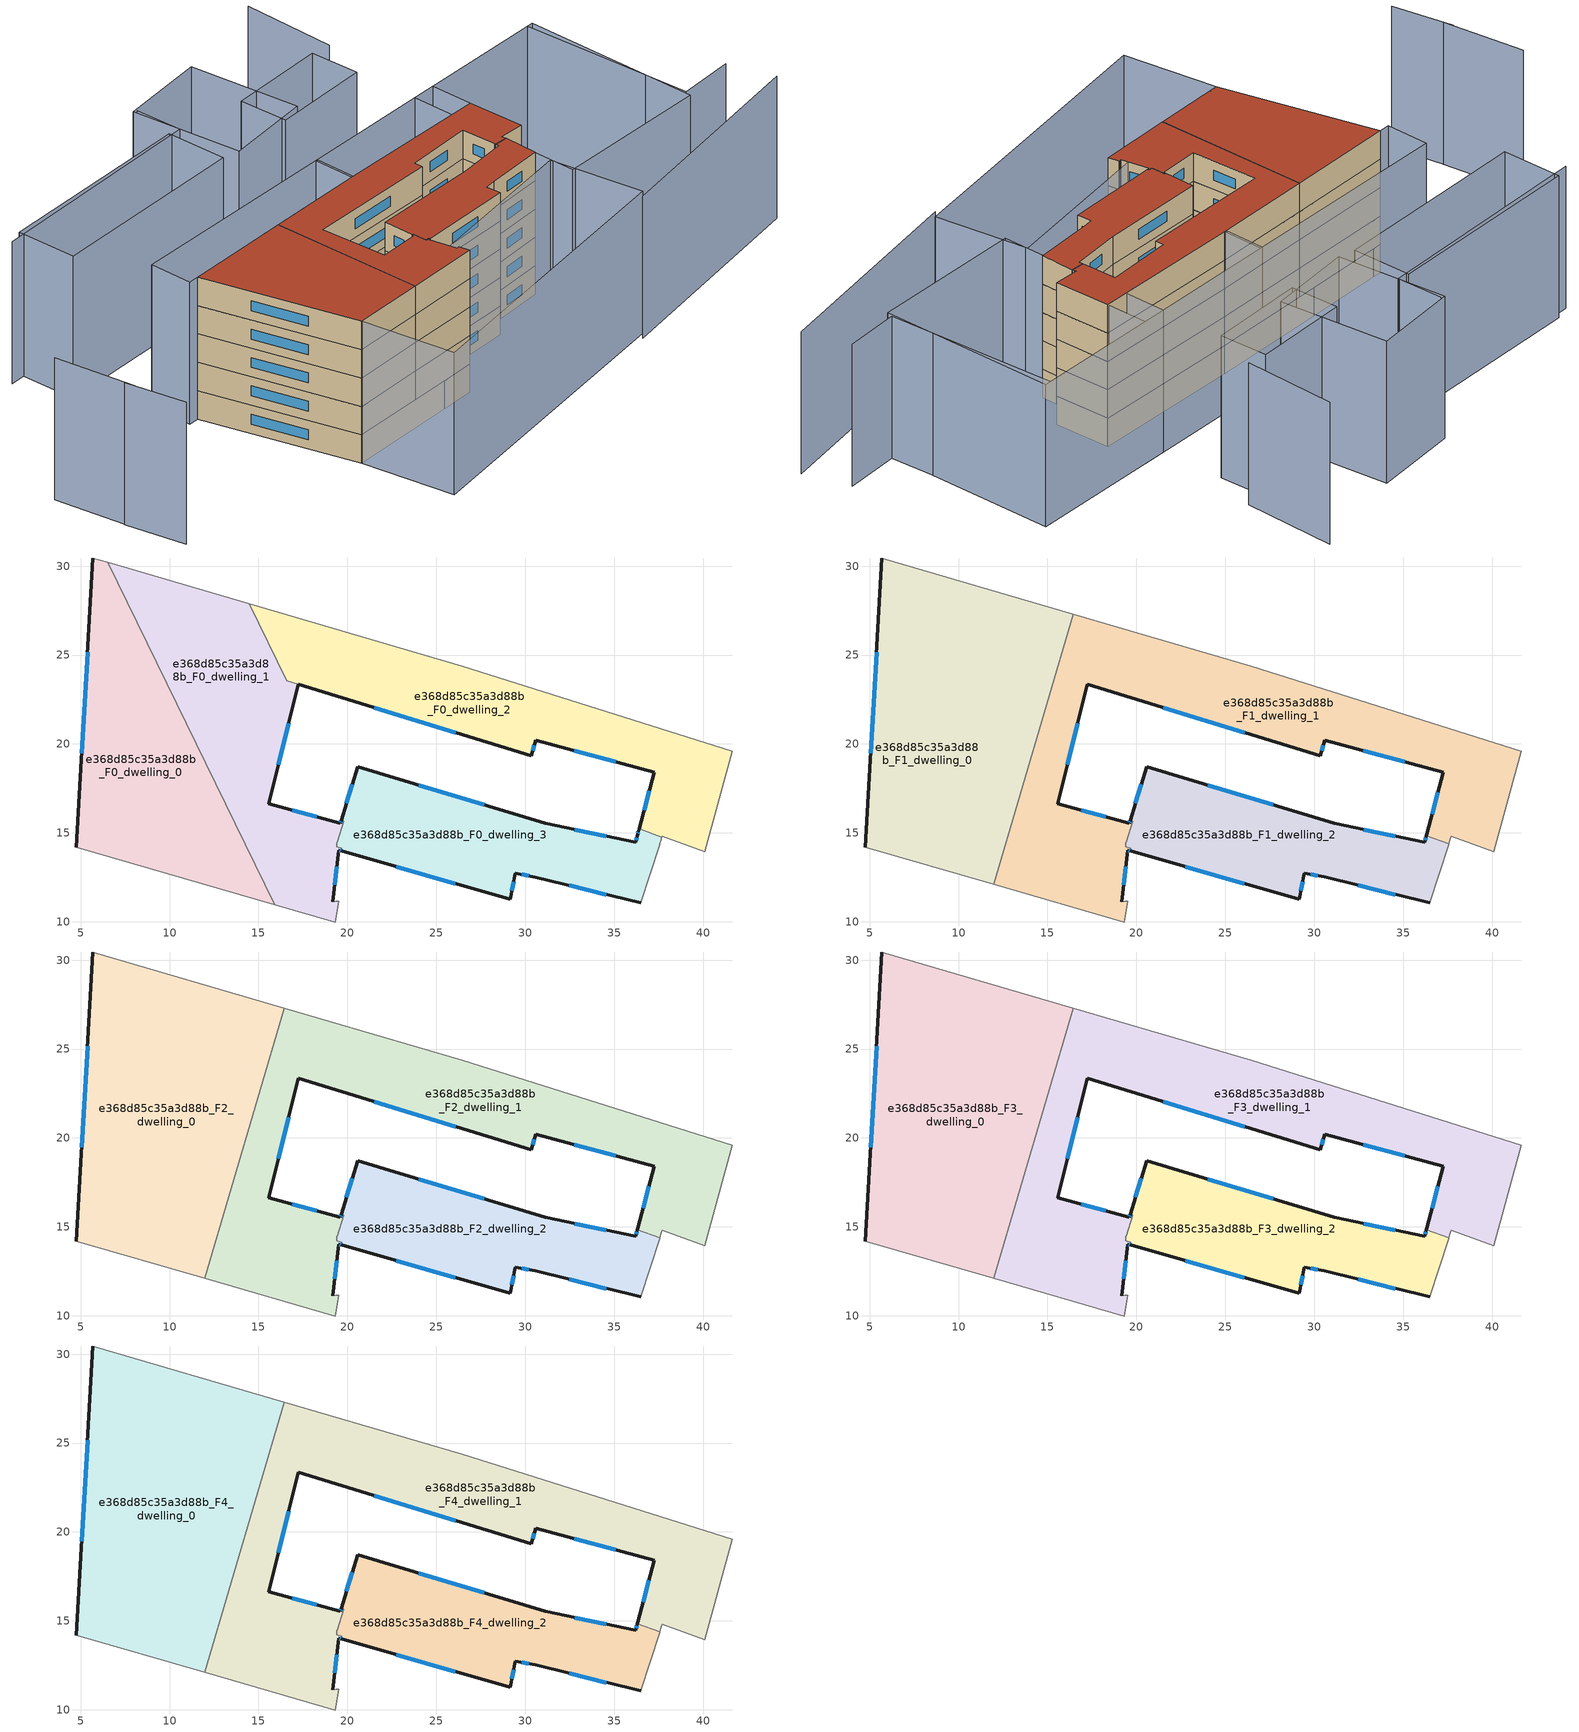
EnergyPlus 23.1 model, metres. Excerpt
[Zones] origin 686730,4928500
e368d85c35a3d88b_F0_dwelling_0
 floor ground (EU_floor_Construction): 6.52,30.21 15.92,10.97 4.76,14.2 5.69,30.46 z0
 wall outside (EU_wall_Construction): 5.69,30.46 4.76,14.2 z0:3
 wall adiabatic (EU_wall_Construction): 4.76,14.2 15.92,10.97 / 6.52,30.21 5.69,30.46 z0:3
 wall to e368d85c35a3d88b_F0_dwelling_1 (EU_wall_Construction): 15.92,10.97 6.52,30.21 z0:3
 window (EU_Window_Construction): 5.39,25.17 5.06,19.48 z0.98:2.02
e368d85c35a3d88b_F0_dwelling_1
 floor ground (EU_floor_Construction): 14.48,27.87 16.6,23.54 17.24,23.34 15.58,16.63 19.6,15.54 19.64,15.69 19.79,15.65 19.42,14.46 19.39,14.22 19.68,14.13 19.66,13.98 19.52,14.03 19.19,11.13 19.34,11.14 19.51,11.16 19.31,9.99 15.92,10.97 6.52,30.21 z0
 wall outside (EU_wall_Construction): 19.6,15.54 19.64,15.69 / 19.19,11.13 19.52,14.03 19.66,13.98 / 19.6,15.54 15.58,16.63 17.24,23.34 z0:3
 wall to e368d85c35a3d88b_F0_dwelling_3 (EU_wall_Construction): 19.66,13.98 19.68,14.13 19.39,14.22 19.42,14.46 19.79,15.65 19.64,15.69 z0:3
 wall adiabatic (EU_wall_Construction): 15.92,10.97 19.31,9.99 19.51,11.16 19.34,11.14 19.19,11.13 / 14.48,27.87 6.52,30.21 z0:3
 wall to e368d85c35a3d88b_F0_dwelling_2 (EU_wall_Construction): 16.6,23.55 14.48,27.87 / 17.24,23.34 16.6,23.54 z0:3
 window (EU_Window_Construction): 19.61,15.59 19.63,15.64 / 19.57,14.01 19.62,14 / 19.3,12.07 19.41,13.09 / 16.12,18.82 16.7,21.16 / 18.29,15.9 16.89,16.28 z0.98:2.02
e368d85c35a3d88b_F0_dwelling_2
 floor ground (EU_floor_Construction): 41.64,19.58 40.09,13.93 37.71,14.8 37.69,14.76 36.41,15.23 37.26,18.41 30.59,20.2 30.35,19.33 16.6,23.54 14.48,27.87 26.46,24.36 z0
 wall outside (EU_wall_Construction): 17.24,23.34 30.35,19.33 30.59,20.2 37.26,18.41 36.41,15.23 z0:3
 wall adiabatic (EU_wall_Construction): 37.69,14.76 37.71,14.8 40.09,13.93 41.64,19.58 26.46,24.36 14.48,27.87 z0:3
 wall to e368d85c35a3d88b_F0_dwelling_3 (EU_wall_Construction): 36.41,15.23 37.69,14.76 z0:3
 window (EU_Window_Construction): 32.76,19.62 35.09,18.99 / 30.43,19.61 30.51,19.91 / 21.5,22.04 26.09,20.63 / 36.98,17.38 36.69,16.26 z0.98:2.02
e368d85c35a3d88b_F0_dwelling_3
 floor ground (EU_floor_Construction): 36.41,15.23 37.69,14.76 37.66,14.66 37.65,14.61 37.57,14.38 37.56,14.34 36.5,11.05 30.56,12.51 29.45,12.74 29.15,11.25 19.66,13.98 19.68,14.13 19.39,14.22 19.42,14.46 19.79,15.65 19.64,15.69 20.59,18.72 31.12,15.53 36.21,14.46 36.31,14.84 36.32,14.91 36.37,15.08 36.38,15.13 z0
 wall outside (EU_wall_Construction): 19.66,13.98 29.15,11.25 29.45,12.74 30.56,12.51 36.5,11.05 / 36.41,15.23 36.38,15.13 36.37,15.08 36.32,14.91 36.31,14.84 36.21,14.46 31.12,15.53 20.59,18.72 19.64,15.69 z0:3
 wall adiabatic (EU_wall_Construction): 36.5,11.05 37.56,14.34 37.57,14.38 37.65,14.61 37.66,14.66 37.69,14.76 z0:3
 window (EU_Window_Construction): 22.75,13.1 26.06,12.14 / 20.28,17.74 19.95,16.68 / 27.69,16.57 24.01,17.68 / 34.55,14.81 32.77,15.18 / 36.27,14.72 36.24,14.59 / 36.36,15.02 36.34,14.96 / 32.49,12.04 34.57,11.53 / 29.81,12.66 30.2,12.59 / 29.25,11.74 29.35,12.25 z0.98:2.02
e368d85c35a3d88b_F1_dwelling_0
 floor to e368d85c35a3d88b_F0_dwelling_0 (EU_floor_Construction): 6.52,30.21 13.26,16.41 11.99,12.1 4.76,14.2 5.69,30.46 z3
 floor to e368d85c35a3d88b_F0_dwelling_1 (EU_floor_Construction): 14.48,27.87 15.82,25.14 13.26,16.41 6.52,30.21 z3
 floor to e368d85c35a3d88b_F0_dwelling_2 (EU_floor_Construction): 16.45,27.29 15.82,25.14 14.48,27.87 z3
 wall outside (EU_wall_Construction): 5.69,30.46 4.76,14.2 z3:6
 wall adiabatic (EU_wall_Construction): 4.76,14.2 11.99,12.1 / 16.45,27.29 5.69,30.46 z3:6
 wall to e368d85c35a3d88b_F1_dwelling_1 (EU_wall_Construction): 11.99,12.1 16.45,27.29 z3:6
 window (EU_Window_Construction): 5.39,25.17 5.06,19.48 z3.98:5.02
e368d85c35a3d88b_F1_dwelling_1
 floor outside (EU_floor_Construction): 30.35,19.33 16.6,23.54 15.82,25.14 16.6,23.55 z3
 floor to e368d85c35a3d88b_F0_dwelling_1 (EU_floor_Construction): 17.24,23.35 15.58,16.64 19.6,15.54 19.64,15.69 19.79,15.65 19.42,14.46 19.39,14.22 19.68,14.13 19.66,13.98 19.52,14.03 19.19,11.14 19.51,11.15 19.31,9.99 15.92,10.97 13.26,16.41 15.82,25.14 16.6,23.54 z3
 floor to e368d85c35a3d88b_F0_dwelling_2 (EU_floor_Construction): 41.64,19.58 40.09,13.93 37.71,14.8 37.69,14.76 36.41,15.23 37.26,18.41 30.59,20.2 30.35,19.33 16.6,23.55 15.82,25.14 16.45,27.29 26.46,24.36 z3
 floor to e368d85c35a3d88b_F0_dwelling_0 (EU_floor_Construction): 13.26,16.41 15.92,10.97 11.99,12.1 z3
 floor to e368d85c35a3d88b_F0_dwelling_3 (EU_floor_Construction): 37.69,14.76 37.66,14.66 37.57,14.38 36.31,14.84 36.32,14.89 36.41,15.23 z3
 wall outside (EU_wall_Construction): 19.64,15.69 19.6,15.55 15.58,16.64 17.24,23.35 30.35,19.33 30.59,20.2 37.26,18.42 36.32,14.91 36.31,14.84 / 19.19,11.14 19.52,14.03 19.66,13.98 z3:6
 wall adiabatic (EU_wall_Construction): 37.57,14.38 37.66,14.66 37.71,14.8 40.09,13.93 41.64,19.58 26.46,24.36 16.45,27.29 / 11.99,12.1 19.31,9.99 19.51,11.16 19.34,11.15 19.19,11.14 z3:6
 wall to e368d85c35a3d88b_F1_dwelling_2 (EU_wall_Construction): 36.31,14.84 37.57,14.38 / 19.66,13.98 19.68,14.13 19.39,14.22 19.42,14.46 19.79,15.65 19.64,15.69 z3:6
 window (EU_Window_Construction): 36.95,17.27 36.63,16.05 / 32.76,19.62 35.09,18.99 / 30.43,19.61 30.51,19.91 / 21.5,22.04 26.08,20.63 / 16.12,18.82 16.7,21.16 / 18.29,15.9 16.89,16.28 / 19.63,15.64 19.61,15.59 / 19.57,14.01 19.62,14 / 19.3,12.08 19.41,13.09 z3.98:5.02
e368d85c35a3d88b_F1_dwelling_2
 floor to e368d85c35a3d88b_F0_dwelling_3 (EU_floor_Construction): 36.31,14.84 37.57,14.38 37.56,14.34 36.5,11.06 30.56,12.52 29.45,12.74 29.15,11.26 19.66,13.98 19.68,14.13 19.39,14.22 19.42,14.46 19.79,15.65 19.64,15.69 20.59,18.72 31.12,15.53 36.21,14.46 z3
 wall outside (EU_wall_Construction): 19.66,13.98 29.15,11.26 29.45,12.74 30.56,12.52 36.5,11.06 / 36.31,14.84 36.21,14.47 31.12,15.53 20.59,18.73 19.64,15.69 z3:6
 wall adiabatic (EU_wall_Construction): 36.5,11.06 37.56,14.34 37.57,14.38 z3:6
 window (EU_Window_Construction): 29.81,12.66 30.2,12.59 / 29.25,11.74 29.35,12.25 / 22.75,13.1 26.06,12.14 / 20.28,17.74 19.95,16.68 / 27.69,16.57 24.01,17.69 / 34.55,14.81 32.77,15.18 / 36.27,14.72 36.24,14.59 / 32.49,12.04 34.57,11.53 z3.98:5.02
e368d85c35a3d88b_F2_dwelling_0
 floor to e368d85c35a3d88b_F1_dwelling_0 (EU_floor_Construction): 16.45,27.29 11.99,12.1 4.76,14.2 5.69,30.46 z6
 wall outside (EU_wall_Construction): 5.69,30.46 4.76,14.2 z6:9
 wall adiabatic (EU_wall_Construction): 4.76,14.2 11.99,12.1 / 16.45,27.29 5.69,30.46 z6:9
 wall to e368d85c35a3d88b_F2_dwelling_1 (EU_wall_Construction): 11.99,12.1 16.45,27.29 z6:9
 window (EU_Window_Construction): 5.39,25.17 5.06,19.48 z6.98:8.02
e368d85c35a3d88b_F2_dwelling_1
 floor to e368d85c35a3d88b_F1_dwelling_1 (EU_floor_Construction): 41.64,19.58 40.09,13.93 37.71,14.8 37.66,14.66 37.57,14.38 36.31,14.84 37.26,18.42 30.59,20.2 30.35,19.33 17.24,23.35 15.58,16.64 19.6,15.55 19.64,15.69 19.79,15.65 19.42,14.46 19.39,14.22 19.68,14.13 19.66,13.98 19.52,14.03 19.19,11.14 19.34,11.15 19.51,11.16 19.31,9.99 11.99,12.1 16.45,27.29 26.46,24.36 z6
 wall outside (EU_wall_Construction): 19.64,15.69 19.6,15.55 15.58,16.64 17.24,23.35 30.35,19.33 30.59,20.2 37.26,18.42 36.32,14.91 36.31,14.84 / 19.19,11.14 19.52,14.03 19.66,13.98 z6:9
 wall adiabatic (EU_wall_Construction): 37.57,14.38 37.66,14.66 37.71,14.8 40.09,13.93 41.64,19.58 26.46,24.36 16.45,27.29 / 11.99,12.1 19.31,9.99 19.51,11.16 19.34,11.15 19.19,11.14 z6:9
 wall to e368d85c35a3d88b_F2_dwelling_2 (EU_wall_Construction): 36.31,14.84 37.57,14.38 / 19.66,13.98 19.68,14.13 19.39,14.22 19.42,14.46 19.79,15.65 19.64,15.69 z6:9
 window (EU_Window_Construction): 36.95,17.27 36.63,16.05 / 32.76,19.62 35.09,18.99 / 30.43,19.61 30.51,19.91 / 21.5,22.04 26.08,20.63 / 16.12,18.82 16.7,21.16 / 18.29,15.9 16.89,16.28 / 19.63,15.64 19.61,15.59 / 19.57,14.01 19.62,14 / 19.3,12.08 19.41,13.09 z6.98:8.02
e368d85c35a3d88b_F2_dwelling_2
 floor to e368d85c35a3d88b_F1_dwelling_2 (EU_floor_Construction): 36.31,14.84 37.57,14.38 37.56,14.34 36.5,11.06 30.56,12.52 29.45,12.74 29.15,11.26 19.66,13.98 19.68,14.13 19.39,14.22 19.42,14.46 19.79,15.65 19.64,15.69 20.59,18.73 31.12,15.53 36.21,14.47 z6
 wall outside (EU_wall_Construction): 19.66,13.98 29.15,11.26 29.45,12.74 30.56,12.52 36.5,11.06 / 36.31,14.84 36.21,14.47 31.12,15.53 20.59,18.73 19.64,15.69 z6:9
 wall adiabatic (EU_wall_Construction): 36.5,11.06 37.56,14.34 37.57,14.38 z6:9
 window (EU_Window_Construction): 29.81,12.66 30.2,12.59 / 29.25,11.74 29.35,12.25 / 22.75,13.1 26.06,12.14 / 20.28,17.74 19.95,16.68 / 27.69,16.57 24.01,17.69 / 34.55,14.81 32.77,15.18 / 36.27,14.72 36.24,14.59 / 32.49,12.04 34.57,11.53 z6.98:8.02
e368d85c35a3d88b_F3_dwelling_0
 floor to e368d85c35a3d88b_F2_dwelling_0 (EU_floor_Construction): 16.45,27.29 11.99,12.1 4.76,14.2 5.69,30.46 z9
 wall outside (EU_wall_Construction): 5.69,30.46 4.76,14.2 z9:12
 wall adiabatic (EU_wall_Construction): 4.76,14.2 11.99,12.1 / 16.45,27.29 5.69,30.46 z9:12
 wall to e368d85c35a3d88b_F3_dwelling_1 (EU_wall_Construction): 11.99,12.1 16.45,27.29 z9:12
 window (EU_Window_Construction): 5.39,25.17 5.06,19.48 z9.98:11.02
e368d85c35a3d88b_F3_dwelling_1
 floor to e368d85c35a3d88b_F2_dwelling_1 (EU_floor_Construction): 41.64,19.58 40.09,13.93 37.71,14.8 37.66,14.66 37.57,14.38 36.31,14.84 37.26,18.42 30.59,20.2 30.35,19.33 17.24,23.35 15.58,16.64 19.6,15.55 19.64,15.69 19.79,15.65 19.42,14.46 19.39,14.22 19.68,14.13 19.66,13.98 19.52,14.03 19.19,11.14 19.34,11.15 19.51,11.16 19.31,9.99 11.99,12.1 16.45,27.29 26.46,24.36 z9
 wall outside (EU_wall_Construction): 19.64,15.69 19.6,15.55 15.58,16.64 17.24,23.35 30.35,19.33 30.59,20.2 37.26,18.42 36.32,14.91 36.31,14.84 / 19.19,11.14 19.52,14.03 19.66,13.98 z9:12
 wall adiabatic (EU_wall_Construction): 37.57,14.38 37.66,14.66 37.71,14.8 40.09,13.93 41.64,19.58 26.46,24.36 16.45,27.29 / 11.99,12.1 19.31,9.99 19.51,11.16 19.34,11.15 19.19,11.14 z9:12
 wall to e368d85c35a3d88b_F3_dwelling_2 (EU_wall_Construction): 36.31,14.84 37.57,14.38 / 19.66,13.98 19.68,14.13 19.39,14.22 19.42,14.46 19.79,15.65 19.64,15.69 z9:12
 window (EU_Window_Construction): 36.95,17.27 36.63,16.05 / 32.76,19.62 35.09,18.99 / 30.43,19.61 30.51,19.91 / 21.5,22.04 26.08,20.63 / 16.12,18.82 16.7,21.16 / 18.29,15.9 16.89,16.28 / 19.63,15.64 19.61,15.59 / 19.57,14.01 19.62,14 / 19.3,12.08 19.41,13.09 z9.98:11.02
e368d85c35a3d88b_F3_dwelling_2
 floor to e368d85c35a3d88b_F2_dwelling_2 (EU_floor_Construction): 36.31,14.84 37.57,14.38 37.56,14.34 36.5,11.06 30.56,12.52 29.45,12.74 29.15,11.26 19.66,13.98 19.68,14.13 19.39,14.22 19.42,14.46 19.79,15.65 19.64,15.69 20.59,18.73 31.12,15.53 36.21,14.47 z9
 wall outside (EU_wall_Construction): 19.66,13.98 29.15,11.26 29.45,12.74 30.56,12.52 36.5,11.06 / 36.31,14.84 36.21,14.47 31.12,15.53 20.59,18.73 19.64,15.69 z9:12
 wall adiabatic (EU_wall_Construction): 36.5,11.06 37.56,14.34 37.57,14.38 z9:12
 window (EU_Window_Construction): 29.81,12.66 30.2,12.59 / 29.25,11.74 29.35,12.25 / 22.75,13.1 26.06,12.14 / 20.28,17.74 19.95,16.68 / 27.69,16.57 24.01,17.69 / 34.55,14.81 32.77,15.18 / 36.27,14.72 36.24,14.59 / 32.49,12.04 34.57,11.53 z9.98:11.02
e368d85c35a3d88b_F4_dwelling_0
 floor to e368d85c35a3d88b_F3_dwelling_0 (EU_floor_Construction): 16.45,27.29 11.99,12.1 4.76,14.2 5.69,30.46 z12
 wall outside (EU_wall_Construction): 5.69,30.46 4.76,14.2 z12:15
 wall adiabatic (EU_wall_Construction): 4.76,14.2 11.99,12.1 / 16.45,27.29 5.69,30.46 z12:15
 wall to e368d85c35a3d88b_F4_dwelling_1 (EU_wall_Construction): 11.99,12.1 16.45,27.29 z12:15
 window (EU_Window_Construction): 5.39,25.17 5.06,19.48 z12.98:14.02
 roof outside (EU_roof_Construction): 11.99,12.1 16.45,27.29 5.69,30.46 4.76,14.2 z15
e368d85c35a3d88b_F4_dwelling_1
 floor to e368d85c35a3d88b_F3_dwelling_1 (EU_floor_Construction): 41.64,19.58 40.09,13.93 37.71,14.8 37.66,14.66 37.57,14.38 36.31,14.84 37.26,18.42 30.59,20.2 30.35,19.33 17.24,23.35 15.58,16.64 19.6,15.55 19.64,15.69 19.79,15.65 19.42,14.46 19.39,14.22 19.68,14.13 19.66,13.98 19.52,14.03 19.19,11.14 19.34,11.15 19.51,11.16 19.31,9.99 11.99,12.1 16.45,27.29 26.46,24.36 z12
 wall outside (EU_wall_Construction): 19.64,15.69 19.6,15.55 15.58,16.64 17.24,23.35 30.35,19.33 30.59,20.2 37.26,18.42 36.32,14.91 36.31,14.84 / 19.19,11.14 19.52,14.03 19.66,13.98 z12:15
 wall adiabatic (EU_wall_Construction): 37.57,14.38 37.66,14.66 37.71,14.8 40.09,13.93 41.64,19.58 26.46,24.36 16.45,27.29 / 11.99,12.1 19.31,9.99 19.51,11.16 19.34,11.15 19.19,11.14 z12:15
 wall to e368d85c35a3d88b_F4_dwelling_2 (EU_wall_Construction): 36.31,14.84 37.57,14.38 / 19.66,13.98 19.68,14.13 19.39,14.22 19.42,14.46 19.79,15.65 19.64,15.69 z12:15
 window (EU_Window_Construction): 36.95,17.27 36.63,16.05 / 32.76,19.62 35.09,18.99 / 30.43,19.61 30.51,19.91 / 21.5,22.04 26.08,20.63 / 16.12,18.82 16.7,21.16 / 18.29,15.9 16.89,16.28 / 19.63,15.64 19.61,15.59 / 19.57,14.01 19.62,14 / 19.3,12.08 19.41,13.09 z12.98:14.02
 roof outside (EU_roof_Construction): 40.09,13.93 41.64,19.58 26.46,24.36 16.45,27.29 11.99,12.1 19.31,9.99 19.51,11.16 19.34,11.15 19.19,11.14 19.52,14.03 19.66,13.98 19.68,14.13 19.39,14.22 19.42,14.46 19.79,15.65 19.64,15.69 19.6,15.55 15.58,16.64 17.24,23.35 30.35,19.33 30.59,20.2 37.26,18.42 36.31,14.84 37.57,14.38 37.66,14.66 37.71,14.8 z15
e368d85c35a3d88b_F4_dwelling_2
 floor to e368d85c35a3d88b_F3_dwelling_2 (EU_floor_Construction): 36.31,14.84 37.57,14.38 37.56,14.34 36.5,11.06 30.56,12.52 29.45,12.74 29.15,11.26 19.66,13.98 19.68,14.13 19.39,14.22 19.42,14.46 19.79,15.65 19.64,15.69 20.59,18.73 31.12,15.53 36.21,14.47 z12
 wall outside (EU_wall_Construction): 19.66,13.98 29.15,11.26 29.45,12.74 30.56,12.52 36.5,11.06 / 36.31,14.84 36.21,14.47 31.12,15.53 20.59,18.73 19.64,15.69 z12:15
 wall adiabatic (EU_wall_Construction): 36.5,11.06 37.56,14.34 37.57,14.38 z12:15
 window (EU_Window_Construction): 29.81,12.66 30.2,12.59 / 29.25,11.74 29.35,12.25 / 22.75,13.1 26.06,12.14 / 20.28,17.74 19.95,16.68 / 27.69,16.57 24.01,17.69 / 34.55,14.81 32.77,15.18 / 36.27,14.72 36.24,14.59 / 32.49,12.04 34.57,11.53 z12.98:14.02
 roof outside (EU_roof_Construction): 36.5,11.06 37.56,14.34 37.57,14.38 36.31,14.84 36.21,14.47 31.12,15.53 20.59,18.73 19.64,15.69 19.79,15.65 19.42,14.46 19.39,14.22 19.68,14.13 19.66,13.98 29.15,11.26 29.45,12.74 30.56,12.52 z15
shading: 33.63,-0.6 56.53,-3.69 / -12.89,29.53 -13.65,23.27 / -11.55,36.88 -13.01,28.52 / 56.65,1.27 51.01,2.67 / 51.01,2.67 55.3,19.94 / 45.43,34.88 48.57,44.05 / 28.76,46.3 27.46,41.6 / 27.46,41.6 4.55,47.94 / 5.95,35.06 27.7,28.39 / 27.7,28.39 26.38,24.12 / 26.38,24.12 4.64,30.78 / 4.64,30.78 5.95,35.06 / 24.69,36.19 4.5,42.01 / 4.5,42.01 6.22,48 / 6.22,48 26.42,42.18 / 26.42,42.18 24.69,36.19 / 4.76,14.2 35.86,9.31 / 35.86,9.31 34.35,-0.31 / 34.35,-0.31 3.25,4.59 / 3.25,4.59 4.76,14.2 / 40.54,24.46 55.99,19.72 / 55.99,19.72 50.58,2.1 / 50.58,2.1 35.14,6.84 / 35.14,6.84 40.54,24.46 / 27.5,28.46 42.91,23.74 / 42.91,23.74 41.64,19.59 / 41.64,19.59 26.23,24.3 / 26.23,24.3 27.5,28.46 / 42.32,30.86 32.54,33.51 / 32.54,33.51 33.87,38.41 / 33.87,38.41 43.65,35.76 / 43.65,35.76 42.32,30.86 / 26.19,35.29 28.47,46.57 / 28.47,46.57 37.38,44.77 / 37.38,44.77 35.1,33.49 / 35.1,33.49 26.19,35.29 z0:15
[Building]
EU S2 Campaign: North Axis=0; Terrain=City; Solar Distribution=FullExterior
[Site:Location]
Bologna: Latitude=44.5; Longitude=11.25; Time Zone=1; Elevation=37
[SizingPeriod:WeatherFileDays]
AnnualSizingPeriod: Begin Month=1; Begin Day of Month=1; End Month=12; End Day of Month=31; Day of Week for Start Day=Monday; Use Weather File Daylight Saving Period=No; Use Weather File Rain and Snow Indicators=No
[MATERIAL]
EU_InternalMass_Material: Roughness=MediumRough; Thickness=0.1; Conductivity=1; Density=1800; Specific Heat=900; Thermal Absorptance=0.9; Solar Absorptance=0.7; Visible Absorptance=0.7
[MATERIAL:NOMASS] Roughness=MediumRough; Thermal Absorptance=0.9; Solar Absorptance=0.7; Visible Absorptance=0.7
Name | Thermal Resistance
EU_wall_NoMass | 0.905828
EU_roof_NoMass | 0.37593
EU_floor_NoMass | 0.67114
[WINDOWMATERIAL:SIMPLEGLAZINGSYSTEM]
EU_Window_SimpleGlazing: UFactor=4.52486; Solar Heat Gain Coefficient=0.85; Visible Transmittance=0.85
[CONSTRUCTION]
EU_wall_Construction: EU_wall_NoMass
EU_roof_Construction: EU_roof_NoMass
EU_floor_Construction: EU_floor_NoMass
EU_InternalMass_Construction: EU_InternalMass_Material
EU_Window_Construction: EU_Window_SimpleGlazing
[ZONE] Type=1; Multiplier=1; Ceiling Height=autocalculate; Floor Area=autocalculate; Part of Total Floor Area=Yes
Name | Volume
e368d85c35a3d88b_F0_dwelling_0 | 297.149
e368d85c35a3d88b_F1_dwelling_0; e368d85c35a3d88b_F2_dwelling_0; e368d85c35a3d88b_F3_dwelling_0; e368d85c35a3d88b_F4_dwelling_0 | 445.755
e368d85c35a3d88b_F0_dwelling_1 | 297.956
e368d85c35a3d88b_F1_dwelling_1; e368d85c35a3d88b_F2_dwelling_1; e368d85c35a3d88b_F3_dwelling_1; e368d85c35a3d88b_F4_dwelling_1 | 445.737
e368d85c35a3d88b_F0_dwelling_2 | 294.774
e368d85c35a3d88b_F1_dwelling_2; e368d85c35a3d88b_F2_dwelling_2; e368d85c35a3d88b_F3_dwelling_2; e368d85c35a3d88b_F4_dwelling_2 | 215.089
e368d85c35a3d88b_F0_dwelling_3 | 216.742
[INTERNALMASS] Construction=EU_InternalMass_Construction
Name | Zone or ZoneList | Surface Area
e368d85c35a3d88b_F0_dwelling_0_EU_InternalMass | e368d85c35a3d88b_F0_dwelling_0 | 99.0498
e368d85c35a3d88b_F0_dwelling_1_EU_InternalMass | e368d85c35a3d88b_F0_dwelling_1 | 99.3172
e368d85c35a3d88b_F0_dwelling_2_EU_InternalMass | e368d85c35a3d88b_F0_dwelling_2 | 98.2549
e368d85c35a3d88b_F0_dwelling_3_EU_InternalMass | e368d85c35a3d88b_F0_dwelling_3 | 72.2457
e368d85c35a3d88b_F1_dwelling_0_EU_InternalMass | e368d85c35a3d88b_F1_dwelling_0 | 148.585
e368d85c35a3d88b_F1_dwelling_1_EU_InternalMass | e368d85c35a3d88b_F1_dwelling_1 | 148.586
e368d85c35a3d88b_F1_dwelling_2_EU_InternalMass | e368d85c35a3d88b_F1_dwelling_2 | 71.7033
e368d85c35a3d88b_F2_dwelling_0_EU_InternalMass | e368d85c35a3d88b_F2_dwelling_0 | 148.585
e368d85c35a3d88b_F2_dwelling_1_EU_InternalMass | e368d85c35a3d88b_F2_dwelling_1 | 148.586
e368d85c35a3d88b_F2_dwelling_2_EU_InternalMass | e368d85c35a3d88b_F2_dwelling_2 | 71.7033
e368d85c35a3d88b_F3_dwelling_0_EU_InternalMass | e368d85c35a3d88b_F3_dwelling_0 | 148.585
e368d85c35a3d88b_F3_dwelling_1_EU_InternalMass | e368d85c35a3d88b_F3_dwelling_1 | 148.586
e368d85c35a3d88b_F3_dwelling_2_EU_InternalMass | e368d85c35a3d88b_F3_dwelling_2 | 71.7033
e368d85c35a3d88b_F4_dwelling_0_EU_InternalMass | e368d85c35a3d88b_F4_dwelling_0 | 148.585
e368d85c35a3d88b_F4_dwelling_1_EU_InternalMass | e368d85c35a3d88b_F4_dwelling_1 | 148.586
e368d85c35a3d88b_F4_dwelling_2_EU_InternalMass | e368d85c35a3d88b_F4_dwelling_2 | 71.7033
[OTHEREQUIPMENT] Fuel Type=Electricity; Design Level Calculation Method=Watts/Area; Power per Zone Floor Area=1; Fraction Latent=0; Fraction Radiant=0; Fraction Lost=0; Carbon Dioxide Generation Rate=0; EndUse Subcategory=EU_Step8_InternalGains
Name | Zone or ZoneList or Space or SpaceList | Schedule
EU_Step8_InternalGain_e368d85c35a3d88b_F0_dwelling_0_f000 | e368d85c35a3d88b_F0_dwelling_0 | EU_Step8_GainSchedule_e368d85c35a3d88b_F0_dwelling_0_f000
EU_Step8_InternalGain_e368d85c35a3d88b_F0_dwelling_1_f000 | e368d85c35a3d88b_F0_dwelling_1 | EU_Step8_GainSchedule_e368d85c35a3d88b_F0_dwelling_1_f000
EU_Step8_InternalGain_e368d85c35a3d88b_F0_dwelling_2_f000 | e368d85c35a3d88b_F0_dwelling_2 | EU_Step8_GainSchedule_e368d85c35a3d88b_F0_dwelling_2_f000
EU_Step8_InternalGain_e368d85c35a3d88b_F0_dwelling_3_f000 | e368d85c35a3d88b_F0_dwelling_3 | EU_Step8_GainSchedule_e368d85c35a3d88b_F0_dwelling_3_f000
EU_Step8_InternalGain_e368d85c35a3d88b_F1_dwelling_0_f000 | e368d85c35a3d88b_F1_dwelling_0 | EU_Step8_GainSchedule_e368d85c35a3d88b_F1_dwelling_0_f000
EU_Step8_InternalGain_e368d85c35a3d88b_F1_dwelling_1_f000 | e368d85c35a3d88b_F1_dwelling_1 | EU_Step8_GainSchedule_e368d85c35a3d88b_F1_dwelling_1_f000
EU_Step8_InternalGain_e368d85c35a3d88b_F1_dwelling_2_f000 | e368d85c35a3d88b_F1_dwelling_2 | EU_Step8_GainSchedule_e368d85c35a3d88b_F1_dwelling_2_f000
EU_Step8_InternalGain_e368d85c35a3d88b_F2_dwelling_0_f000 | e368d85c35a3d88b_F2_dwelling_0 | EU_Step8_GainSchedule_e368d85c35a3d88b_F2_dwelling_0_f000
EU_Step8_InternalGain_e368d85c35a3d88b_F2_dwelling_1_f000 | e368d85c35a3d88b_F2_dwelling_1 | EU_Step8_GainSchedule_e368d85c35a3d88b_F2_dwelling_1_f000
EU_Step8_InternalGain_e368d85c35a3d88b_F2_dwelling_2_f000 | e368d85c35a3d88b_F2_dwelling_2 | EU_Step8_GainSchedule_e368d85c35a3d88b_F2_dwelling_2_f000
EU_Step8_InternalGain_e368d85c35a3d88b_F3_dwelling_0_f000 | e368d85c35a3d88b_F3_dwelling_0 | EU_Step8_GainSchedule_e368d85c35a3d88b_F3_dwelling_0_f000
EU_Step8_InternalGain_e368d85c35a3d88b_F3_dwelling_1_f000 | e368d85c35a3d88b_F3_dwelling_1 | EU_Step8_GainSchedule_e368d85c35a3d88b_F3_dwelling_1_f000
EU_Step8_InternalGain_e368d85c35a3d88b_F3_dwelling_2_f000 | e368d85c35a3d88b_F3_dwelling_2 | EU_Step8_GainSchedule_e368d85c35a3d88b_F3_dwelling_2_f000
EU_Step8_InternalGain_e368d85c35a3d88b_F4_dwelling_0_f000 | e368d85c35a3d88b_F4_dwelling_0 | EU_Step8_GainSchedule_e368d85c35a3d88b_F4_dwelling_0_f000
EU_Step8_InternalGain_e368d85c35a3d88b_F4_dwelling_1_f000 | e368d85c35a3d88b_F4_dwelling_1 | EU_Step8_GainSchedule_e368d85c35a3d88b_F4_dwelling_1_f000
EU_Step8_InternalGain_e368d85c35a3d88b_F4_dwelling_2_f000 | e368d85c35a3d88b_F4_dwelling_2 | EU_Step8_GainSchedule_e368d85c35a3d88b_F4_dwelling_2_f000
[ZONEVENTILATION:DESIGNFLOWRATE] Schedule=EU_AlwaysOn; Design Flow Rate Calculation Method=AirChanges/Hour; Air Changes per Hour=0.73129; Ventilation Type=Natural; Fan Pressure Rise=0; Fan Total Efficiency=1; Constant Term Coefficient=1; Temperature Term Coefficient=0; Velocity Term Coefficient=0; Velocity Squared Term Coefficient=0; Minimum Indoor Temperature=-100; Maximum Indoor Temperature=100; Delta Temperature=-100; Minimum Outdoor Temperature=-100; Maximum Outdoor Temperature=100; Maximum Wind Speed=40
Name | Zone or ZoneList or Space or SpaceList
EU_ConstantAir_e368d85c35a3d88b_F0_dwelling_0 | e368d85c35a3d88b_F0_dwelling_0
EU_ConstantAir_e368d85c35a3d88b_F0_dwelling_1 | e368d85c35a3d88b_F0_dwelling_1
EU_ConstantAir_e368d85c35a3d88b_F0_dwelling_2 | e368d85c35a3d88b_F0_dwelling_2
EU_ConstantAir_e368d85c35a3d88b_F0_dwelling_3 | e368d85c35a3d88b_F0_dwelling_3
EU_ConstantAir_e368d85c35a3d88b_F1_dwelling_0 | e368d85c35a3d88b_F1_dwelling_0
EU_ConstantAir_e368d85c35a3d88b_F1_dwelling_1 | e368d85c35a3d88b_F1_dwelling_1
EU_ConstantAir_e368d85c35a3d88b_F1_dwelling_2 | e368d85c35a3d88b_F1_dwelling_2
EU_ConstantAir_e368d85c35a3d88b_F2_dwelling_0 | e368d85c35a3d88b_F2_dwelling_0
EU_ConstantAir_e368d85c35a3d88b_F2_dwelling_1 | e368d85c35a3d88b_F2_dwelling_1
EU_ConstantAir_e368d85c35a3d88b_F2_dwelling_2 | e368d85c35a3d88b_F2_dwelling_2
EU_ConstantAir_e368d85c35a3d88b_F3_dwelling_0 | e368d85c35a3d88b_F3_dwelling_0
EU_ConstantAir_e368d85c35a3d88b_F3_dwelling_1 | e368d85c35a3d88b_F3_dwelling_1
EU_ConstantAir_e368d85c35a3d88b_F3_dwelling_2 | e368d85c35a3d88b_F3_dwelling_2
EU_ConstantAir_e368d85c35a3d88b_F4_dwelling_0 | e368d85c35a3d88b_F4_dwelling_0
EU_ConstantAir_e368d85c35a3d88b_F4_dwelling_1 | e368d85c35a3d88b_F4_dwelling_1
EU_ConstantAir_e368d85c35a3d88b_F4_dwelling_2 | e368d85c35a3d88b_F4_dwelling_2
[HVACTEMPLATE:THERMOSTAT] Constant Heating Setpoint=20; Constant Cooling Setpoint=50
EU_HeatOnly_e368d85c35a3d88b_F0_dwelling_0; EU_HeatOnly_e368d85c35a3d88b_F0_dwelling_1; EU_HeatOnly_e368d85c35a3d88b_F0_dwelling_2; EU_HeatOnly_e368d85c35a3d88b_F0_dwelling_3; EU_HeatOnly_e368d85c35a3d88b_F1_dwelling_0; EU_HeatOnly_e368d85c35a3d88b_F1_dwelling_1; EU_HeatOnly_e368d85c35a3d88b_F1_dwelling_2; EU_HeatOnly_e368d85c35a3d88b_F2_dwelling_0; EU_HeatOnly_e368d85c35a3d88b_F2_dwelling_1; EU_HeatOnly_e368d85c35a3d88b_F2_dwelling_2; EU_HeatOnly_e368d85c35a3d88b_F3_dwelling_0; EU_HeatOnly_e368d85c35a3d88b_F3_dwelling_1; EU_HeatOnly_e368d85c35a3d88b_F3_dwelling_2; EU_HeatOnly_e368d85c35a3d88b_F4_dwelling_0; EU_HeatOnly_e368d85c35a3d88b_F4_dwelling_1; EU_HeatOnly_e368d85c35a3d88b_F4_dwelling_2
[HVACTEMPLATE:ZONE:IDEALLOADSAIRSYSTEM] System Availability Schedule=EU_AlwaysOn; Maximum Heating Supply Air Temperature=50; Minimum Cooling Supply Air Temperature=13; Maximum Heating Supply Air Humidity Ratio=0.0156; Minimum Cooling Supply Air Humidity Ratio=0.0077; Heating Limit=NoLimit; Cooling Limit=NoLimit; Heating Availability Schedule=EU_AlwaysOn; Cooling Availability Schedule=EU_CoolingOff; Dehumidification Control Type=ConstantSensibleHeatRatio; Cooling Sensible Heat Ratio=0.7; Dehumidification Setpoint=60; Humidification Control Type=None; Humidification Setpoint=30; Outdoor Air Method=None; Outdoor Air Flow Rate per Person=0.00944; Outdoor Air Flow Rate per Zone Floor Area=0; Outdoor Air Flow Rate per Zone=0; Demand Controlled Ventilation Type=None; Outdoor Air Economizer Type=NoEconomizer; Heat Recovery Type=None; Sensible Heat Recovery Effectiveness=0.7; Latent Heat Recovery Effectiveness=0.65
Name | Template Thermostat
e368d85c35a3d88b_F0_dwelling_0 | EU_HeatOnly_e368d85c35a3d88b_F0_dwelling_0
e368d85c35a3d88b_F0_dwelling_1 | EU_HeatOnly_e368d85c35a3d88b_F0_dwelling_1
e368d85c35a3d88b_F0_dwelling_2 | EU_HeatOnly_e368d85c35a3d88b_F0_dwelling_2
e368d85c35a3d88b_F0_dwelling_3 | EU_HeatOnly_e368d85c35a3d88b_F0_dwelling_3
e368d85c35a3d88b_F1_dwelling_0 | EU_HeatOnly_e368d85c35a3d88b_F1_dwelling_0
e368d85c35a3d88b_F1_dwelling_1 | EU_HeatOnly_e368d85c35a3d88b_F1_dwelling_1
e368d85c35a3d88b_F1_dwelling_2 | EU_HeatOnly_e368d85c35a3d88b_F1_dwelling_2
e368d85c35a3d88b_F2_dwelling_0 | EU_HeatOnly_e368d85c35a3d88b_F2_dwelling_0
e368d85c35a3d88b_F2_dwelling_1 | EU_HeatOnly_e368d85c35a3d88b_F2_dwelling_1
e368d85c35a3d88b_F2_dwelling_2 | EU_HeatOnly_e368d85c35a3d88b_F2_dwelling_2
e368d85c35a3d88b_F3_dwelling_0 | EU_HeatOnly_e368d85c35a3d88b_F3_dwelling_0
e368d85c35a3d88b_F3_dwelling_1 | EU_HeatOnly_e368d85c35a3d88b_F3_dwelling_1
e368d85c35a3d88b_F3_dwelling_2 | EU_HeatOnly_e368d85c35a3d88b_F3_dwelling_2
e368d85c35a3d88b_F4_dwelling_0 | EU_HeatOnly_e368d85c35a3d88b_F4_dwelling_0
e368d85c35a3d88b_F4_dwelling_1 | EU_HeatOnly_e368d85c35a3d88b_F4_dwelling_1
e368d85c35a3d88b_F4_dwelling_2 | EU_HeatOnly_e368d85c35a3d88b_F4_dwelling_2
[SIZING:ZONE] Zone Cooling Design Supply Air Temperature Input Method=SupplyAirTemperature; Zone Cooling Design Supply Air Temperature=13; Zone Heating Design Supply Air Temperature Input Method=SupplyAirTemperature; Zone Heating Design Supply Air Temperature=50; Zone Cooling Design Supply Air Humidity Ratio=0.008; Zone Heating Design Supply Air Humidity Ratio=0.008; Cooling Design Air Flow Method=DesignDay; Cooling Design Air Flow Rate=0; Cooling Minimum Air Flow per Zone Floor Area=0.000762; Cooling Minimum Air Flow=0; Cooling Minimum Air Flow Fraction=0.2; Heating Design Air Flow Method=DesignDay; Heating Design Air Flow Rate=0; Heating Maximum Air Flow per Zone Floor Area=0.002032; Heating Maximum Air Flow=0.141576; Heating Maximum Air Flow Fraction=0.3; Account for Dedicated Outdoor Air System=No; Dedicated Outdoor Air System Control Strategy=NeutralSupplyAir; Dedicated Outdoor Air Low Setpoint Temperature for Design=autosize; Dedicated Outdoor Air High Setpoint Temperature for Design=autosize; Zone Load Sizing Method=Sensible Load Only No Latent Load; Zone Latent Cooling Design Supply Air Humidity Ratio Input Method=HumidityRatioDifference; Zone Cooling Design Supply Air Humidity Ratio Difference=0.005; Zone Latent Heating Design Supply Air Humidity Ratio Input Method=HumidityRatioDifference; Zone Humidification Design Supply Air Humidity Ratio Difference=0.005
e368d85c35a3d88b_F0_dwelling_0; e368d85c35a3d88b_F0_dwelling_1; e368d85c35a3d88b_F0_dwelling_2; e368d85c35a3d88b_F0_dwelling_3; e368d85c35a3d88b_F1_dwelling_0; e368d85c35a3d88b_F1_dwelling_1; e368d85c35a3d88b_F1_dwelling_2; e368d85c35a3d88b_F2_dwelling_0; e368d85c35a3d88b_F2_dwelling_1; e368d85c35a3d88b_F2_dwelling_2; e368d85c35a3d88b_F3_dwelling_0; e368d85c35a3d88b_F3_dwelling_1; e368d85c35a3d88b_F3_dwelling_2; e368d85c35a3d88b_F4_dwelling_0; e368d85c35a3d88b_F4_dwelling_1; e368d85c35a3d88b_F4_dwelling_2
[SCHEDULE:CONSTANT]
Name | Hourly Value
EU_AlwaysOn | 1
EU_CoolingOff | 0
[SCHEDULE:FILE] Column Number=1; Rows to Skip at Top=0; Number of Hours of Data=8760; Column Separator=Comma; Interpolate to Timestep=No; Minutes per Item=60; Adjust Schedule for Daylight Savings=Yes
Name | File
EU_Step8_GainSchedule_e368d85c35a3d88b_F0_dwelling_0_f000 | ../../schedules/e368d85c35a3d88b/e368d85c35a3d88b_F0_dwelling_0_f000_gain.csv
EU_Step8_GainSchedule_e368d85c35a3d88b_F0_dwelling_1_f000 | ../../schedules/e368d85c35a3d88b/e368d85c35a3d88b_F0_dwelling_1_f000_gain.csv
EU_Step8_GainSchedule_e368d85c35a3d88b_F0_dwelling_2_f000 | ../../schedules/e368d85c35a3d88b/e368d85c35a3d88b_F0_dwelling_2_f000_gain.csv
EU_Step8_GainSchedule_e368d85c35a3d88b_F0_dwelling_3_f000 | ../../schedules/e368d85c35a3d88b/e368d85c35a3d88b_F0_dwelling_3_f000_gain.csv
EU_Step8_GainSchedule_e368d85c35a3d88b_F1_dwelling_0_f000 | ../../schedules/e368d85c35a3d88b/e368d85c35a3d88b_F1_dwelling_0_f000_gain.csv
EU_Step8_GainSchedule_e368d85c35a3d88b_F1_dwelling_1_f000 | ../../schedules/e368d85c35a3d88b/e368d85c35a3d88b_F1_dwelling_1_f000_gain.csv
EU_Step8_GainSchedule_e368d85c35a3d88b_F1_dwelling_2_f000 | ../../schedules/e368d85c35a3d88b/e368d85c35a3d88b_F1_dwelling_2_f000_gain.csv
EU_Step8_GainSchedule_e368d85c35a3d88b_F2_dwelling_0_f000 | ../../schedules/e368d85c35a3d88b/e368d85c35a3d88b_F2_dwelling_0_f000_gain.csv
EU_Step8_GainSchedule_e368d85c35a3d88b_F2_dwelling_1_f000 | ../../schedules/e368d85c35a3d88b/e368d85c35a3d88b_F2_dwelling_1_f000_gain.csv
EU_Step8_GainSchedule_e368d85c35a3d88b_F2_dwelling_2_f000 | ../../schedules/e368d85c35a3d88b/e368d85c35a3d88b_F2_dwelling_2_f000_gain.csv
EU_Step8_GainSchedule_e368d85c35a3d88b_F3_dwelling_0_f000 | ../../schedules/e368d85c35a3d88b/e368d85c35a3d88b_F3_dwelling_0_f000_gain.csv
EU_Step8_GainSchedule_e368d85c35a3d88b_F3_dwelling_1_f000 | ../../schedules/e368d85c35a3d88b/e368d85c35a3d88b_F3_dwelling_1_f000_gain.csv
EU_Step8_GainSchedule_e368d85c35a3d88b_F3_dwelling_2_f000 | ../../schedules/e368d85c35a3d88b/e368d85c35a3d88b_F3_dwelling_2_f000_gain.csv
EU_Step8_GainSchedule_e368d85c35a3d88b_F4_dwelling_0_f000 | ../../schedules/e368d85c35a3d88b/e368d85c35a3d88b_F4_dwelling_0_f000_gain.csv
EU_Step8_GainSchedule_e368d85c35a3d88b_F4_dwelling_1_f000 | ../../schedules/e368d85c35a3d88b/e368d85c35a3d88b_F4_dwelling_1_f000_gain.csv
EU_Step8_GainSchedule_e368d85c35a3d88b_F4_dwelling_2_f000 | ../../schedules/e368d85c35a3d88b/e368d85c35a3d88b_F4_dwelling_2_f000_gain.csv
